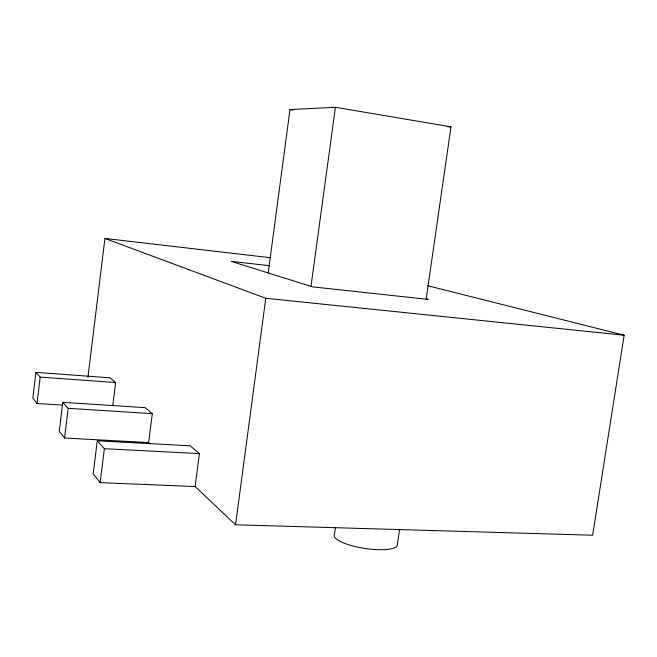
<?xml version="1.0" encoding="UTF-8"?>
<svg xmlns="http://www.w3.org/2000/svg" width="657" height="657" viewBox="0 0 657 657"><rect width="100%" height="100%" fill="white"/><g stroke="black" fill="none" stroke-linecap="round" stroke-linejoin="round"><path stroke-width="0.99" d="M112.807 405.344L115.64 382.555L110.039 377.808L35.921 372.355L32.85 398.232L37.038 403.488L62.514 405.123M37.038 403.488L40.176 377.11L35.921 372.355M148.638 442.563L152.301 413.655L145.238 407.66L62.76 402.298L59.253 431.345L64.567 438.014L148.638 442.563L150.1 443.951M64.567 438.014L68.164 408.326L62.76 402.298M87.956 377.249L104.923 238.442L270.692 257.741M195.113 486.533L199.408 453.601L190.218 445.807L97.269 440.806L93.187 473.911L100.143 482.64L195.113 486.533L235.551 524.787L592.639 535.225L624.15 335.218L427.592 285.696M100.143 482.64L104.348 448.706L97.269 440.806M268.212 272.959L289.992 109.563L335.407 107.288L450.981 126.817L426.204 298.869L428.126 299.395L312.625 286.879L231.165 261.355L269.772 265.748M235.551 524.787L265.765 298.278L104.923 238.442M310.999 286.37L335.407 107.288M335.415 527.456L334.429 534.502A31.963 8.369 8.8 0 0 362.418 548.053A31.963 8.369 8.8 0 0 397.28 545.343L399.612 529.148M447.943 126.842L450.981 126.817M104.348 448.706L199.408 453.601M68.164 408.326L152.301 413.655M40.176 377.11L115.64 382.555M265.765 298.278L624.15 335.218M289.992 109.563L293.03 110.064"/></g></svg>
